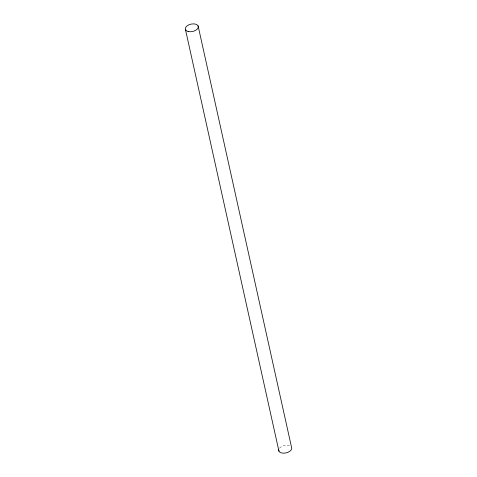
<?xml version="1.0" encoding="UTF-8"?>
<svg xmlns="http://www.w3.org/2000/svg" width="477" height="477" viewBox="0 0 477 477"><rect width="100%" height="100%" fill="white"/><g stroke="black" fill="none" stroke-linecap="round" stroke-linejoin="round"><path stroke-width="0.36" stroke-dasharray="2.38 1.79" d="M279.54 448.153A6.648 3.786 -12.5 0 1 290.368 446.078"/><path stroke-width="0.72" d="M198.092 25.83L291.519 447.229A6.648 3.786 -12.5 0 1 285.729 452.977A6.648 3.786 -12.5 0 1 278.741 449.686M185.523 29.801L278.944 451.2M188.147 31.542A6.648 3.786 -12.5 0 0 198.331 27.117A6.648 3.786 -12.5 0 0 188.94 24.78A6.648 3.786 -12.5 0 0 188.147 31.542"/></g></svg>
